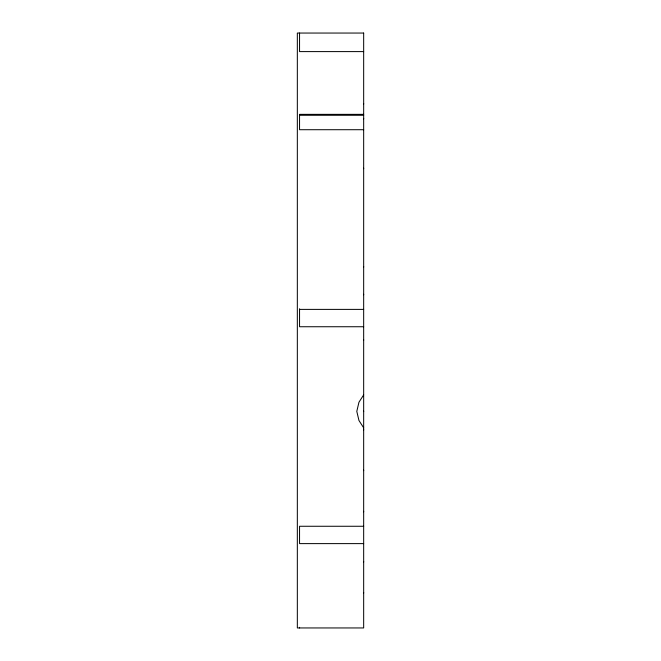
<?xml version="1.0" encoding="UTF-8"?>
<svg xmlns="http://www.w3.org/2000/svg" width="661" height="661" viewBox="0 0 661 661"><rect width="100%" height="100%" fill="white"/><g stroke="black" fill="none" stroke-linecap="round" stroke-linejoin="round"><path stroke-width="0.99" d="M363.666 104.066L363.666 103.595M363.666 118.881L363.666 118.402M363.666 168.679L363.666 168.208M363.666 267.061L363.666 266.59M363.666 294.756L363.666 294.285M363.666 340.233L363.666 339.754M363.666 411.596L363.666 411.125M363.666 430.055L363.666 429.584M363.666 470.64L363.666 470.161M363.666 511.779L363.666 511.308M363.666 562.024L363.666 561.553M363.666 593.049L363.666 592.578M363.666 394.898L358.956 402.227L356.8 411.365L358.956 420.495L363.666 427.824M363.666 51.599L299.549 51.599L299.549 33.05M363.666 114.353L299.549 114.353L299.549 129.713L363.666 129.713M299.549 115.27L363.666 115.27M299.549 309.389L363.666 309.389M363.666 326.741L299.549 326.741L299.549 308.786M363.666 526.263L299.549 526.263L299.549 543.615L363.666 543.615M299.549 627.33L299.549 627.95M363.666 33.05L297.334 33.05L297.334 627.95L363.666 627.95L363.666 33.05"/></g></svg>
